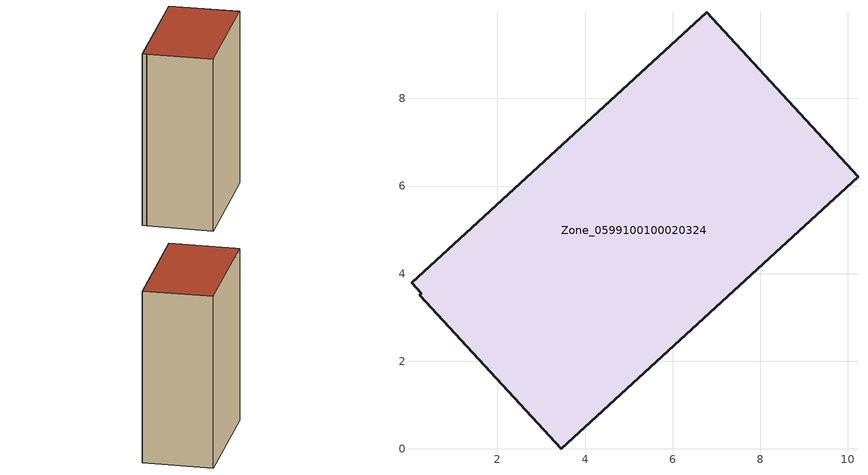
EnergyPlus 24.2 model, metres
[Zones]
Zone_0599100100020324
 floor ground (C_G): 0.26,3.55 0.04,3.79 6.78,9.97 10.23,6.22 3.45,0 0.22,3.51 z3.22
 wall outside (C_F): 10.23,6.22 6.78,9.97 0.04,3.79 0.26,3.55 0.22,3.51 3.45,0 10.23,6.22 z3.22:16.26
 roof outside (C_R): 0.04,3.79 0.26,3.55 0.22,3.51 3.45,0 10.23,6.22 6.78,9.97 z16.26
[BUILDING]
Pand.0599100100020324: North Axis=0; Terrain=City; Loads Convergence Tolerance Value=0.04; Temperature Convergence Tolerance Value=0.4; Solar Distribution=FullExterior; Maximum Number of Warmup Days=25; Minimum Number of Warmup Days=1
[Site:Location]
Rotterdam.The.Hague.AP_ZH_NLD Design_Conditions: Latitude=51.96; Longitude=4.45; Time Zone=1; Elevation=-4.5
[SITE:GROUNDTEMPERATURE:BUILDINGSURFACE]
18, 18, 18, 18, 18, 18, 18, 18, 18, 18, 18, 18
[MATERIAL] Thermal Absorptance=0.9; Solar Absorptance=0.7; Visible Absorptance=0.7
Name | Roughness | Thickness | Conductivity | Density | Specific Heat
G.TI.2015-2018 | MediumSmooth | 0.15 | 0.0428571 | 540 | 1210
F.TI.2015-2018 | Rough | 0.3 | 0.0666667 | 1920 | 840
R.TI.2015-2018 | MediumRough | 0.2 | 0.0333333 | 1500 | 1000
[CONSTRUCTION]
C_G: G.TI.2015-2018
C_F: F.TI.2015-2018
C_R: R.TI.2015-2018
[ZONE]
Zone_0599100100020324: Type=1; Multiplier=1; Ceiling Height=Autocalculate; Volume=Autocalculate; Floor Area=autocalculate; Part of Total Floor Area=Yes
[ZONEINFILTRATION:DESIGNFLOWRATE]
Infil_Zone_0599100100020324: Zone or ZoneList or Space or SpaceList=Zone_0599100100020324; Schedule=AlwaysOn; Design Flow Rate Calculation Method=Flow/Area; Flow Rate per Floor Area=0.0015; Constant Term Coefficient=1; Temperature Term Coefficient=0; Velocity Term Coefficient=0; Velocity Squared Term Coefficient=0
[HVACTEMPLATE:ZONE:IDEALLOADSAIRSYSTEM]
Zone_0599100100020324: Maximum Heating Supply Air Temperature=50; Minimum Cooling Supply Air Temperature=13; Maximum Heating Supply Air Humidity Ratio=0.0156; Minimum Cooling Supply Air Humidity Ratio=0.0077; Heating Limit=NoLimit; Cooling Limit=NoLimit; Dehumidification Control Type=ConstantSensibleHeatRatio; Cooling Sensible Heat Ratio=0.7; Dehumidification Setpoint=60; Humidification Control Type=None; Humidification Setpoint=30; Outdoor Air Method=None; Outdoor Air Flow Rate per Person=0.00944; Outdoor Air Flow Rate per Zone Floor Area=0; Outdoor Air Flow Rate per Zone=0; Demand Controlled Ventilation Type=None; Outdoor Air Economizer Type=NoEconomizer; Heat Recovery Type=None; Sensible Heat Recovery Effectiveness=0.7; Latent Heat Recovery Effectiveness=0.65
[ZONECONTROL:THERMOSTAT]
ThermostatControl_Zone_0599100100020324: Zone or ZoneList=Zone_0599100100020324; Control Type Schedule=DualSetpointControlType; Control 1=Thermostat_Zone_0599100100020324; Temperature Difference Between Cutout And Setpoint=0
[THERMOSTATSETPOINT:DUALSETPOINT]
Thermostat_Zone_0599100100020324: Heating Setpoint Temperature Schedule=HeatingSetpoint_Zone_0599100100020324; Cooling Setpoint Temperature Schedule=CoolingSetpoint_Zone_0599100100020324
[SCHEDULE:COMPACT]
HeatingSetpoint_Zone_0599100100020324: Through: 12/31, For: AllDays, Until: 24:00, 21
CoolingSetpoint_Zone_0599100100020324: Through: 12/31, For: AllDays, Until: 24:00, 24
DualSetpointControlType: Through: 12/31, For: AllDays, Until: 24:00, 4
AlwaysOn: Through: 12/31, For: AllDays, Until: 24:00, 1
